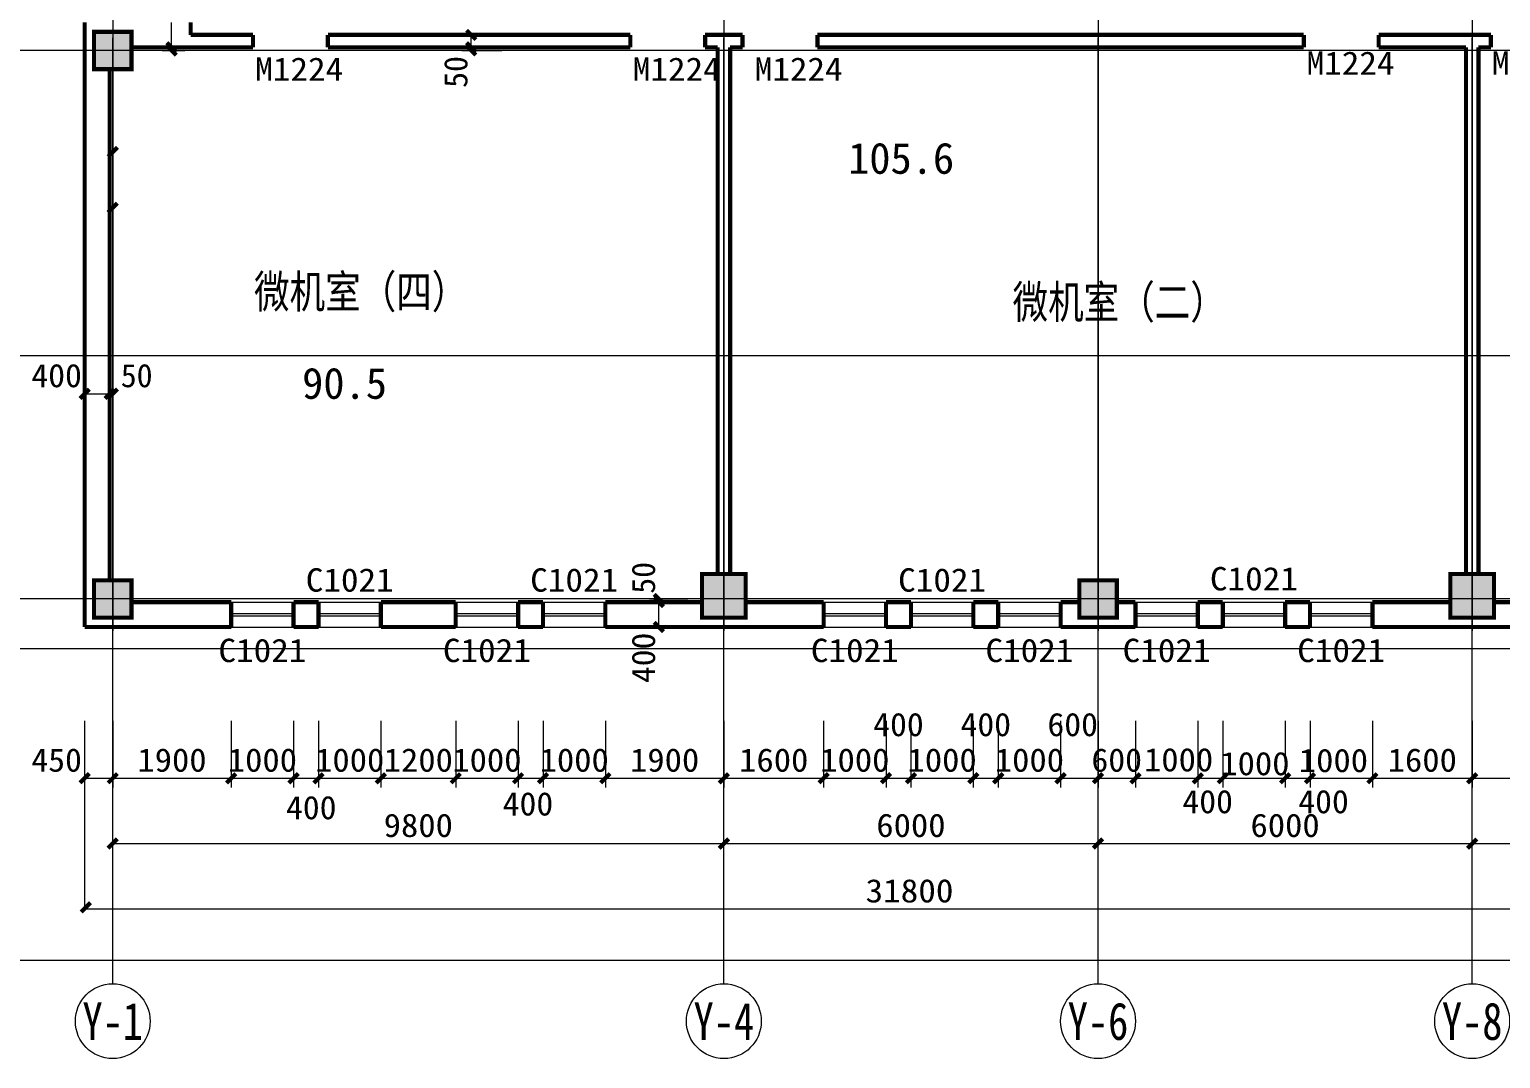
# Model space of a CAD drawing. Extents: x -307567 to 704339, y -10277 to 165507.
# Drawn here: x 366419 to 390011, y 88307 to 104818 of the extents above; entities that cross this region are included whole.
import ezdxf
from ezdxf.enums import TextEntityAlignment as Align

# ---------------------------------------------------------------- set-up
doc = ezdxf.new("R2010")
doc.units = 0
doc.header["$MEASUREMENT"] = 0
doc.layers.add('wode', color=250, linetype='CONTINUOUS', lineweight=0)
doc.layers.add('中文', color=4, linetype='CONTINUOUS')
doc.styles.get("Standard").update_dxf_attribs({"font": 'txt', "height": 3})

msp = doc.modelspace()

# ---------------------------------------------------------------- linework, layer by layer
at = {"layer": 'wode', "color": 0}
for p, q in [((367755.63701, 147033.90906), (367755.63701, 95170.03874)), ((377555.5758, 147033.90906), (377555.5758, 95170.03874)), ((383555.5458, 147033.90906), (383555.5458, 95170.03874)), ((389555.5158, 147033.90906), (389555.5158, 95170.03874)), ((368698.6987, 104530.10546), (368698.6987, 104930.10652)), ((367755.63701, 91629.3643), (367755.63701, 104684.94783)), ((368548.69945, 104530.10546), (368914.24938, 104530.10546)), ((368698.6987, 104480.10877), (368698.6987, 104530.10546)), ((373353.58265, 104730.10141), (373994.9979, 104730.10141)), ((373353.58265, 104530.10546), (373994.9979, 104530.10546)), ((373503.5819, 104530.10546), (373503.5819, 104730.10141)), ((373503.5819, 104480.10877), (373503.5819, 104530.10546)), ((377555.5758, 91629.3643), (377555.5758, 104684.94783)), ((383555.5458, 91629.3643), (383555.5458, 104684.94783)), ((389555.5158, 91629.3643), (389555.5158, 104684.94783)), ((436594.37973, 104480.10877), (362086.13411, 104480.10877)), ((368548.69945, 104480.10877), (368914.24938, 104480.10877)), ((373353.58265, 104480.10877), (373994.9979, 104480.10877)), ((389555.5158, 103082.96609), (389555.5158, 104145.60421)), ((367755.63701, 102700.14025), (367755.63701, 103753.29355)), ((367755.63701, 102104.73917), (367755.63701, 101563.60113)), ((436594.37973, 99580.13021), (362086.13411, 99580.13021)), ((436594.37973, 99580.13021), (362086.13411, 99580.13021)), ((367755.63701, 92806.83644), (367755.63701, 99710.43657)), ((377555.5758, 92806.83644), (377555.5758, 99710.43657)), ((383555.5458, 92806.83644), (383555.5458, 99710.43657)), ((389555.5158, 92806.83644), (389555.5158, 99710.43657)), ((367305.63926, 99122.3963), (367305.63926, 98448.72718)), ((367705.61285, 99122.3963), (367705.61285, 98448.72718)), ((367755.63701, 99122.3963), (367755.63701, 98448.72718)), ((367305.63926, 98972.39705), (367705.61285, 98972.39705)), ((367705.61285, 98972.39705), (367755.63701, 98972.39705)), ((419314.36359, 95680.14971), (362086.13411, 95680.14971)), ((419314.36359, 95680.14971), (362086.13411, 95680.14971)), ((369655.6031, 95630.14386), (370655.6103, 95630.14386)), ((371055.62051, 95630.14386), (372055.5911, 95630.14386)), ((373255.5851, 95630.14386), (374255.5923, 95630.14386)), ((374655.60251, 95630.14386), (375655.5731, 95630.14386)), ((376362.39329, 95680.14971), (376975.64706, 95680.14971)), ((376362.39329, 95630.14386), (376975.64706, 95630.14386)), ((376512.39254, 95630.14386), (376512.39254, 95680.14971)), ((376512.39254, 95230.15196), (376512.39254, 95630.14386)), ((379155.58001, 95630.14386), (380155.5506, 95630.14386)), ((380555.5608, 95630.14386), (381555.56801, 95630.14386)), ((381955.5416, 95630.14386), (382955.5488, 95630.14386)), ((384155.5428, 95630.14386), (385155.55001, 95630.14386)), ((385555.5236, 95630.14386), (386555.5308, 95630.14386)), ((386955.54101, 95630.14386), (387955.5116, 95630.14386)), ((369655.6031, 95448.88866), (370655.6103, 95448.88866)), ((369655.6031, 95411.38885), (370655.6103, 95411.38885)), ((371055.62051, 95448.88866), (372055.5911, 95448.88866)), ((371055.62051, 95411.38885), (372055.5911, 95411.38885)), ((373255.5851, 95448.88866), (374255.5923, 95448.88866)), ((373255.5851, 95411.38885), (374255.5923, 95411.38885)), ((374655.60251, 95448.88866), (375655.5731, 95448.88866)), ((374655.60251, 95411.38885), (375655.5731, 95411.38885)), ((379155.58001, 95448.88866), (380155.5506, 95448.88866)), ((379155.58001, 95411.38885), (380155.5506, 95411.38885)), ((380555.5608, 95448.88866), (381555.56801, 95448.88866)), ((380555.5608, 95411.38885), (381555.56801, 95411.38885)), ((381955.5416, 95448.88866), (382955.5488, 95448.88866)), ((381955.5416, 95411.38885), (382955.5488, 95411.38885)), ((384155.5428, 95448.88866), (385155.55001, 95448.88866)), ((384155.5428, 95411.38885), (385155.55001, 95411.38885)), ((385555.5236, 95448.88866), (386555.5308, 95448.88866)), ((385555.5236, 95411.38885), (386555.5308, 95411.38885)), ((386955.54101, 95448.88866), (387955.5116, 95448.88866)), ((386955.54101, 95411.38885), (387955.5116, 95411.38885)), ((369655.6031, 95230.15196), (370655.6103, 95230.15196)), ((371055.62051, 95230.15196), (372055.5911, 95230.15196)), ((373255.5851, 95230.15196), (374255.5923, 95230.15196)), ((374655.60251, 95230.15196), (375655.5731, 95230.15196)), ((376362.39329, 95230.15196), (376975.64706, 95230.15196)), ((379155.58001, 95230.15196), (380155.5506, 95230.15196)), ((380555.5608, 95230.15196), (381555.56801, 95230.15196)), ((381955.5416, 95230.15196), (382955.5488, 95230.15196)), ((384155.5428, 95230.15196), (385155.55001, 95230.15196)), ((385555.5236, 95230.15196), (386555.5308, 95230.15196)), ((386955.54101, 95230.15196), (387955.5116, 95230.15196)), ((436594.37973, 94880.14761), (362086.13411, 94880.14761)), ((436594.37973, 94880.14761), (362086.13411, 94880.14761)), ((367305.63926, 90706.84694), (367305.63926, 93727.49529)), ((367755.63701, 93727.49529), (367755.63701, 92654.12725)), ((367755.63701, 92654.12725), (367755.63701, 93727.49529)), ((369655.6031, 93727.49529), (369655.6031, 92654.12725)), ((370655.6103, 93727.49529), (370655.6103, 92654.12725)), ((371055.62051, 93727.49529), (371055.62051, 92654.12725)), ((372055.5911, 93727.49529), (372055.5911, 92654.12725)), ((373255.5851, 93727.49529), (373255.5851, 92654.12725)), ((374255.5923, 93727.49529), (374255.5923, 92654.12725)), ((374655.60251, 93727.49529), (374655.60251, 92654.12725)), ((375655.5731, 93727.49529), (375655.5731, 92654.12725)), ((377555.5758, 93727.49529), (377555.5758, 92654.12725)), ((379155.58001, 93727.49529), (379155.58001, 92654.12725)), ((380155.5506, 93727.49529), (380155.5506, 92654.12725)), ((380555.5608, 93727.49529), (380555.5608, 92654.12725)), ((381555.56801, 93727.49529), (381555.56801, 92654.12725)), ((381955.5416, 93727.49529), (381955.5416, 92654.12725)), ((382955.5488, 93727.49529), (382955.5488, 92654.12725)), ((383555.5458, 93727.49529), (383555.5458, 92654.12725)), ((384155.5428, 93727.49529), (384155.5428, 92654.12725)), ((385155.55001, 93727.49529), (385155.55001, 92654.12725)), ((385555.5236, 93727.49529), (385555.5236, 92654.12725)), ((386555.5308, 93727.49529), (386555.5308, 92654.12725)), ((386955.54101, 93727.49529), (386955.54101, 92654.12725)), ((387955.5116, 93727.49529), (387955.5116, 92654.12725)), ((389555.5158, 93727.49529), (389555.5158, 92654.12725)), ((389555.5158, 93727.49529), (389555.5158, 92654.12725)), ((367305.63926, 92804.1265), (367755.63701, 92804.1265)), ((367680.3078, 92804.1265), (377480.28321, 92804.1265)), ((367755.63701, 89506.84837), (367755.63701, 92806.83644)), ((367755.63701, 92804.1265), (369655.6031, 92804.1265)), ((369655.6031, 92804.1265), (370655.6103, 92804.1265)), ((370655.6103, 92804.1265), (371055.62051, 92804.1265)), ((371055.62051, 92804.1265), (372055.5911, 92804.1265)), ((372055.5911, 92804.1265), (373255.5851, 92804.1265)), ((373255.5851, 92804.1265), (374255.5923, 92804.1265)), ((374255.5923, 92804.1265), (374655.60251, 92804.1265)), ((374655.60251, 92804.1265), (375655.5731, 92804.1265)), ((375655.5731, 92804.1265), (377555.5758, 92804.1265)), ((377555.5758, 89506.84837), (377555.5758, 92806.83644)), ((377555.5758, 92804.1265), (379155.58001, 92804.1265)), ((379155.58001, 92804.1265), (380155.5506, 92804.1265)), ((380155.5506, 92804.1265), (380555.5608, 92804.1265)), ((380555.5608, 92804.1265), (381555.56801, 92804.1265)), ((381555.56801, 92804.1265), (381955.5416, 92804.1265)), ((381955.5416, 92804.1265), (382955.5488, 92804.1265)), ((382955.5488, 92804.1265), (383555.5458, 92804.1265)), ((383555.5458, 89506.84837), (383555.5458, 92806.83644)), ((383555.5458, 92804.1265), (384155.5428, 92804.1265)), ((384155.5428, 92804.1265), (385155.55001, 92804.1265)), ((385155.55001, 92804.1265), (385555.5236, 92804.1265)), ((385555.5236, 92804.1265), (386555.5308, 92804.1265)), ((386555.5308, 92804.1265), (386955.54101, 92804.1265)), ((386955.54101, 92804.1265), (387955.5116, 92804.1265)), ((387955.5116, 92804.1265), (389555.5158, 92804.1265)), ((389555.5158, 89506.84837), (389555.5158, 92806.83644)), ((389555.5158, 92804.1265), (391555.4936, 92804.1265)), ((389555.5158, 92804.1265), (391555.4936, 92804.1265)), ((367755.63701, 91756.84169), (377555.5758, 91756.84169)), ((377555.5758, 91756.84169), (383555.5458, 91756.84169)), ((383555.5458, 91756.84169), (389555.5158, 91756.84169)), ((389555.5158, 91756.84169), (399555.47801, 91756.84169)), ((367305.63926, 90706.84694), (399555.47801, 90706.84694)), ((436594.37973, 89880.16651), (362086.13411, 89880.16651)), ((436594.37973, 89880.16651), (362086.13411, 89880.16651))]:
    msp.add_line(p, q, dxfattribs=at)
at = {"layer": 'wode', "color": 0, "const_width": 67.49966}
for points in [[(367305.63926, 99580.13021), (367305.63926, 104930.10652)], [(367455.63851, 104780.10727), (367455.63851, 104180.11027), (368055.63551, 104180.11027), (368055.63551, 104780.10727), (367455.63851, 104780.10727), (367455.63851, 104180.11027)], [(369005.61855, 104730.10141), (369005.61855, 104930.10652)], [(369005.61855, 104730.10141), (370005.62576, 104730.10141)], [(370005.62576, 104530.10546), (370005.62576, 104730.10141)], [(371205.61976, 104530.10546), (371205.61976, 104730.10141)], [(371205.61976, 104730.10141), (376055.5833, 104730.10141)], [(373428.58228, 104805.10104), (373578.58153, 104655.10179)], [(376055.5833, 104530.10546), (376055.5833, 104730.10141)], [(377255.5773, 104530.10546), (377255.5773, 104730.10141)], [(377555.5758, 104730.10141), (377255.5773, 104730.10141)], [(377555.5758, 104730.10141), (377855.5743, 104730.10141)], [(377855.5743, 104530.10546), (377855.5743, 104730.10141)], [(383555.5458, 104730.10141), (379055.5683, 104730.10141)], [(379055.5683, 104530.10546), (379055.5683, 104730.10141)], [(383555.5458, 104730.10141), (386855.5293, 104730.10141)], [(386855.5293, 104530.10546), (386855.5293, 104730.10141)], [(389555.5158, 104730.10141), (388055.5233, 104730.10141)], [(388055.5233, 104530.10546), (388055.5233, 104730.10141)], [(389555.5158, 104730.10141), (389855.5143, 104730.10141)], [(389855.5143, 104530.10546), (389855.5143, 104730.10141)], [(368055.63551, 104530.10546), (368955.63101, 104530.10546)], [(368623.69908, 104605.10509), (368773.69833, 104455.10584)], [(368623.69908, 104555.10839), (368773.69833, 104405.10914)], [(368955.63101, 104530.10546), (370005.62576, 104530.10546)], [(371205.61976, 104530.10546), (376055.5833, 104530.10546)], [(373428.58228, 104605.10509), (373578.58153, 104455.10584)], [(373428.58228, 104555.10839), (373578.58153, 104405.10914)], [(377455.5641, 104530.10546), (377255.5773, 104530.10546)], [(377455.5641, 99580.13021), (377455.5641, 104530.10546)], [(377655.58751, 99580.13021), (377655.58751, 104530.10546)], [(377655.58751, 104530.10546), (377855.5743, 104530.10546)], [(383555.5458, 104530.10546), (379055.5683, 104530.10546)], [(383555.5458, 104530.10546), (386855.5293, 104530.10546)], [(389455.5041, 104530.10546), (388055.5233, 104530.10546)], [(389455.5041, 99580.13021), (389455.5041, 104530.10546)], [(389655.52751, 99580.13021), (389655.52751, 104530.10546)], [(389655.52751, 104530.10546), (389855.5143, 104530.10546)], [(367705.61285, 99580.13021), (367705.61285, 104180.11027)], [(367680.63739, 102775.13987), (367830.63664, 102925.13912)], [(367680.63739, 101879.7403), (367830.63664, 102029.73955)], [(367305.63926, 95230.15196), (367305.63926, 99580.13021)], [(367705.61285, 95980.14821), (367705.61285, 99580.13021)], [(377455.5641, 96080.14161), (377455.5641, 99580.13021)], [(377655.58751, 96080.14161), (377655.58751, 99580.13021)], [(389455.5041, 96080.14161), (389455.5041, 99580.13021)], [(389655.52751, 96080.14161), (389655.52751, 99580.13021)], [(367230.63964, 98897.39742), (367380.63889, 99047.39667)], [(367630.61322, 98897.39742), (367780.61247, 99047.39667)], [(367680.63739, 98897.39742), (367830.63664, 99047.39667)], [(377205.58976, 96080.14161), (377205.58976, 95380.15121), (377905.56185, 95380.15121), (377905.56185, 96080.14161), (377205.58976, 96080.14161), (377205.58976, 95380.15121)], [(389205.52976, 96080.14161), (389205.52976, 95380.15121), (389905.50185, 95380.15121), (389905.50185, 96080.14161), (389205.52976, 96080.14161), (389205.52976, 95380.15121)], [(367455.63851, 95980.14821), (367455.63851, 95380.15121), (368055.63551, 95380.15121), (368055.63551, 95980.14821), (367455.63851, 95980.14821), (367455.63851, 95380.15121)], [(376437.39292, 95755.14934), (376587.39217, 95605.15009)], [(383255.5473, 95980.14821), (383255.5473, 95380.15121), (383855.5443, 95380.15121), (383855.5443, 95980.14821), (383255.5473, 95980.14821), (383255.5473, 95380.15121)], [(368055.63551, 95630.14386), (369655.6031, 95630.14386)], [(369655.6031, 95230.15196), (369655.6031, 95630.14386)], [(370655.6103, 95630.14386), (371055.62051, 95630.14386)], [(370655.6103, 95230.15196), (370655.6103, 95630.14386)], [(371055.62051, 95230.15196), (371055.62051, 95630.14386)], [(372055.5911, 95630.14386), (373255.5851, 95630.14386)], [(372055.5911, 95230.15196), (372055.5911, 95630.14386)], [(373255.5851, 95230.15196), (373255.5851, 95630.14386)], [(374255.5923, 95630.14386), (374655.60251, 95630.14386)], [(374255.5923, 95230.15196), (374255.5923, 95630.14386)], [(374655.60251, 95230.15196), (374655.60251, 95630.14386)], [(377205.58976, 95630.14386), (375655.5731, 95630.14386)], [(375655.5731, 95230.15196), (375655.5731, 95630.14386)], [(376437.39292, 95705.14349), (376587.39217, 95555.14424)], [(377905.56185, 95630.14386), (379155.58001, 95630.14386)], [(379155.58001, 95230.15196), (379155.58001, 95630.14386)], [(380155.5506, 95630.14386), (380555.5608, 95630.14386)], [(380155.5506, 95230.15196), (380155.5506, 95630.14386)], [(380555.5608, 95230.15196), (380555.5608, 95630.14386)], [(381555.56801, 95630.14386), (381955.5416, 95630.14386)], [(381555.56801, 95230.15196), (381555.56801, 95630.14386)], [(381955.5416, 95230.15196), (381955.5416, 95630.14386)], [(383255.5473, 95630.14386), (382955.5488, 95630.14386)], [(382955.5488, 95230.15196), (382955.5488, 95630.14386)], [(383855.5443, 95630.14386), (384155.5428, 95630.14386)], [(384155.5428, 95230.15196), (384155.5428, 95630.14386)], [(385155.55001, 95630.14386), (385555.5236, 95630.14386)], [(385155.55001, 95230.15196), (385155.55001, 95630.14386)], [(385555.5236, 95230.15196), (385555.5236, 95630.14386)], [(386555.5308, 95630.14386), (386955.54101, 95630.14386)], [(386555.5308, 95230.15196), (386555.5308, 95630.14386)], [(386955.54101, 95230.15196), (386955.54101, 95630.14386)], [(389205.52976, 95630.14386), (387955.5116, 95630.14386)], [(387955.5116, 95230.15196), (387955.5116, 95630.14386)], [(389905.50185, 95630.14386), (391555.4936, 95630.14386)], [(376437.39292, 95305.15159), (376587.39217, 95155.15234)], [(367305.63926, 95230.15196), (369655.6031, 95230.15196)], [(370655.6103, 95230.15196), (371055.62051, 95230.15196)], [(372055.5911, 95230.15196), (373255.5851, 95230.15196)], [(374255.5923, 95230.15196), (374655.60251, 95230.15196)], [(377555.5758, 95230.15196), (375655.5731, 95230.15196)], [(377555.5758, 95230.15196), (379155.58001, 95230.15196)], [(380155.5506, 95230.15196), (380555.5608, 95230.15196)], [(381555.56801, 95230.15196), (381955.5416, 95230.15196)], [(383555.5458, 95230.15196), (382955.5488, 95230.15196)], [(383555.5458, 95230.15196), (384155.5428, 95230.15196)], [(385155.55001, 95230.15196), (385555.5236, 95230.15196)], [(386555.5308, 95230.15196), (386955.54101, 95230.15196)], [(389555.5158, 95230.15196), (387955.5116, 95230.15196)], [(389555.5158, 95230.15196), (391555.4936, 95230.15196)], [(367230.63964, 92729.12687), (367380.63889, 92879.12612)], [(367680.63739, 92729.12687), (367830.63664, 92879.12612)], [(367680.63739, 92729.12687), (367830.63664, 92879.12612)], [(369580.60347, 92729.12687), (369730.60272, 92879.12612)], [(370580.61068, 92729.12687), (370730.60993, 92879.12612)], [(370980.62089, 92729.12687), (371130.62014, 92879.12612)], [(371980.59147, 92729.12687), (372130.59072, 92879.12612)], [(373180.58547, 92729.12687), (373330.58472, 92879.12612)], [(374180.59268, 92729.12687), (374330.59193, 92879.12612)], [(374580.60289, 92729.12687), (374730.60214, 92879.12612)], [(375580.57347, 92729.12687), (375730.57272, 92879.12612)], [(377480.57618, 92729.12687), (377630.57543, 92879.12612)], [(379080.58039, 92729.12687), (379230.57964, 92879.12612)], [(380080.55097, 92729.12687), (380230.55022, 92879.12612)], [(380480.56118, 92729.12687), (380630.56043, 92879.12612)], [(381480.56839, 92729.12687), (381630.56764, 92879.12612)], [(381880.54197, 92729.12687), (382030.54122, 92879.12612)], [(382880.54918, 92729.12687), (383030.54843, 92879.12612)], [(383480.54618, 92729.12687), (383630.54543, 92879.12612)], [(384080.54318, 92729.12687), (384230.54243, 92879.12612)], [(385080.55039, 92729.12687), (385230.54964, 92879.12612)], [(385480.52397, 92729.12687), (385630.52322, 92879.12612)], [(386480.53118, 92729.12687), (386630.53043, 92879.12612)], [(386880.54139, 92729.12687), (387030.54064, 92879.12612)], [(387880.51197, 92729.12687), (388030.51122, 92879.12612)], [(389480.51618, 92729.12687), (389630.51543, 92879.12612)], [(389480.51618, 92729.12687), (389630.51543, 92879.12612)], [(367680.63739, 91681.84207), (367830.63664, 91831.84132)], [(377480.57618, 91681.84207), (377630.57543, 91831.84132)], [(383480.54618, 91681.84207), (383630.54543, 91831.84132)], [(389480.51618, 91681.84207), (389630.51543, 91831.84132)], [(367248.91347, 90660.11866), (367398.91272, 90810.11791)]]:
    msp.add_lwpolyline(points, dxfattribs=at)
at = {"layer": 'wode', "color": 0}
for centre in [(367755.63701, 88906.85137), (377555.5758, 88906.85137), (383555.5458, 88906.85137), (389555.5158, 88906.85137)]:
    msp.add_circle(centre, 599.997, dxfattribs=at)
for points in [[(367455.63851, 104780.10727), (368055.63551, 104780.10727), (367455.63851, 104180.11027), (368055.63551, 104180.11027)], [(377205.58976, 96080.14161), (377905.56185, 96080.14161), (377205.58976, 95380.15121), (377905.56185, 95380.15121)], [(389205.52976, 96080.14161), (389905.50185, 96080.14161), (389205.52976, 95380.15121), (389905.50185, 95380.15121)], [(367455.63851, 95980.14821), (368055.63551, 95980.14821), (367455.63851, 95380.15121), (368055.63551, 95380.15121)], [(383255.5473, 95980.14821), (383855.5443, 95980.14821), (383255.5473, 95380.15121), (383855.5443, 95380.15121)]]:
    msp.add_solid(points, dxfattribs=at)

# ---------------------------------------------------------------- texts
for s, height, width, p, p2 in [('M1224', 374.998125, 0.867706, (370041.06352, 103993.20997), (371451.07844, 103993.20997)), ('M1224', 374.998125, 0.867683, (376095.04936, 103993.20997), (377505.02766, 103993.20997)), ('M1224', 374.998125, 0.867706, (378050.02005, 103993.20997), (379460.03498, 103993.20997)), ('M1224', 374.998125, 0.867683, (386900.58871, 104088.98178), (388310.56702, 104088.98178)), ('M1224', 374.998125, 0.867706, (389871.56995, 104088.98178), (391281.58488, 104088.98178)), ('400', 374.998125, 0.925698, (366450.65086, 99077.39835), (367260.63216, 99077.39835)), ('50', 374.998125, 0.906706, (367884.61586, 99077.39835), (368394.63528, 99077.39835)), ('C1021', 374.998125, 0.980859, (370850.61665, 95797.64791), (372260.59495, 95797.64791)), ('C1021', 374.998125, 0.980859, (374450.59865, 95797.64791), (375860.57695, 95797.64791)), ('C1021', 374.998125, 0.980885, (380350.55695, 95797.64791), (381760.57187, 95797.64791)), ('C1021', 374.998125, 0.980859, (385350.55636, 95817.64292), (386760.53466, 95817.64292)), ('C1021', 374.998125, 0.980859, (369450.63586, 94667.65478), (370860.61416, 94667.65478)), ('C1021', 374.998125, 0.980859, (373050.61786, 94667.65478), (374460.59616, 94667.65478)), ('C1021', 374.998125, 0.980859, (378950.57615, 94667.65478), (380360.55446, 94667.65478)), ('C1021', 374.998125, 0.980859, (381750.57436, 94667.65478), (383160.55266, 94667.65478)), ('C1021', 374.998125, 0.980885, (383950.53895, 94667.65478), (385360.55387, 94667.65478)), ('C1021', 374.998125, 0.980859, (386750.53715, 94667.65478), (388160.51546, 94667.65478)), ('400', 374.998125, 0.925698, (379950.58336, 93479.12312), (380760.56466, 93479.12312)), ('400', 374.998125, 0.925698, (381350.56415, 93479.12312), (382160.54546, 93479.12312)), ('600', 374.998125, 0.925739, (382744.53912, 93479.12312), (383554.55704, 93479.12312)), ('450', 374.998125, 0.863984, (366450.65086, 92909.1278), (367260.63216, 92909.1278)), ('1900', 374.998125, 0.986654, (368150.63015, 92909.1278), (369260.60995, 92909.1278)), ('1000', 374.998125, 1.044692, (369600.63511, 92909.1278), (370710.61491, 92909.1278)), ('1000', 374.998125, 1.044692, (371000.6159, 92909.1278), (372110.5957, 92909.1278)), ('1200', 374.998125, 0.986686, (372100.5982, 92909.1278), (373210.61462, 92909.1278)), ('1000', 374.998125, 1.044692, (373200.61711, 92909.1278), (374310.59691, 92909.1278)), ('1000', 374.998125, 1.044692, (374600.5979, 92909.1278), (375710.5777, 92909.1278)), ('1900', 374.998125, 0.986654, (376050.60286, 92909.1278), (377160.58266, 92909.1278)), ('1600', 374.998125, 0.986686, (377800.5697, 92909.1278), (378910.58612, 92909.1278)), ('1000', 374.998125, 1.044692, (379100.5754, 92909.1278), (380210.55521, 92909.1278)), ('1000', 374.998125, 1.044727, (380500.5562, 92909.1278), (381610.57262, 92909.1278)), ('1000', 374.998125, 1.044692, (381900.57361, 92909.1278), (383010.55341, 92909.1278)), ('600', 374.998125, 0.925698, (383450.55365, 92909.1278), (384260.53496, 92909.1278)), ('1000', 374.998125, 1.044727, (384292.8346, 92914.45615), (385402.85102, 92914.45615)), ('1000', 374.998125, 1.044692, (385516.48571, 92852.814), (386626.46551, 92852.814)), ('1000', 374.998125, 1.044692, (386775.62248, 92902.80154), (387885.60228, 92902.80154)), ('1600', 374.998125, 0.986654, (388200.54211, 92909.1278), (389310.52191, 92909.1278)), ('400', 374.998125, 0.925698, (370533.91902, 92146.50649), (371343.90032, 92146.50649)), ('400', 374.998125, 0.925739, (374008.95047, 92206.50986), (374818.96839, 92206.50986)), ('400', 374.998125, 0.925698, (384908.90818, 92242.81949), (385718.88948, 92242.81949)), ('400', 374.998125, 0.925739, (386766.97994, 92242.81033), (387576.99787, 92242.81033)), ('9800', 374.998125, 0.888018, (372100.5982, 91861.83385), (373210.61462, 91861.83385)), ('6000', 374.998125, 0.934725, (380000.5709, 91861.83385), (381110.55071, 91861.83385)), ('6000', 374.998125, 0.934725, (386000.5409, 91861.83385), (387110.52071, 91861.83385)), ('31800', 374.998125, 0.940015, (379827.20751, 90811.8391), (381237.22244, 90811.8391)), ('Y-1', 599.997, 0.694284, (367269.64091, 88606.85287), (368241.63312, 88606.85287)), ('Y-4', 599.997, 0.607498, (377069.5797, 88606.85287), (378041.57191, 88606.85287)), ('Y-6', 599.997, 0.607498, (383069.5497, 88606.85287), (384041.54191, 88606.85287)), ('Y-8', 599.997, 0.607498, (389069.5197, 88606.85287), (390041.51191, 88606.85287))]:
    msp.add_text(s, height=height, dxfattribs=dict(at, width=width)).set_placement(p, p2, align=Align.FIT)
for s, width, p, p2 in [('50', 0.906657, (373443.56023, 103880.11177), (373443.56023, 104390.10372)), ('50', 0.906673, (376452.40749, 95764.13977), (376452.40749, 96274.14089)), ('400', 0.925708, (376452.40749, 94330.15646), (376452.40749, 95140.14692))]:
    msp.add_text(s, height=374.998125, rotation=90, dxfattribs=dict(at, width=width)).set_placement(p, p2, align=Align.FIT)
at = {"layer": '中文', "attachment_point": 1}
for s, insert, char_height, width in [('105.6', (379547.80786, 103001.3643), 500, 3461.3722249), ('{\\Ftxt,stf:宋体|c134;\\C0;微机室（四）}', (370021.0049, 100888.95255), 600, 5665.5115268), ('{\\Ftxt,stf:宋体|c134;\\C0;微机室（二）}', (382185.44448, 100722.81379), 600, 5665.5115268), ('90.5', (370792.57099, 99391.24425), 500, 3054.154042)]:
    msp.add_mtext(s, dxfattribs=dict(at, insert=insert, char_height=char_height, width=width))

doc.saveas('drawing.dxf')
